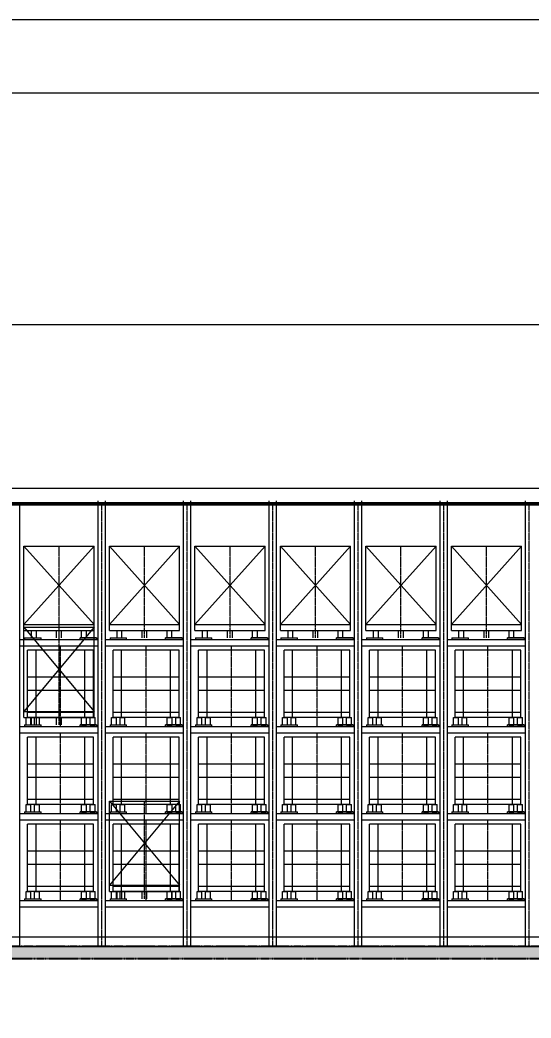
# Model space of a CAD drawing. Header units: millimetres. Extents: x -50460 to 50460, y -35640 to 35640.
# Drawn here: x 3565 to 11935, y 19291 to 35640 of the extents above; entities that cross this region are included whole.
import ezdxf
from ezdxf.enums import TextEntityAlignment as Align

# ---------------------------------------------------------------- set-up
doc = ezdxf.new("R2010")
doc.units = ezdxf.units.MM
doc.linetypes.add('双点画线', pattern=[22, 12, -2, 2, -2, 2, -2])
doc.linetypes.add('点画线', pattern=[18, 12, -2, 2, -2])
doc.layers.get('0').update_dxf_attribs({"lineweight": 35})
for name, color, linetype, lineweight in [('7', 30, '双点画线', 18), ('EB0', 7, 'Continuous', 15), ('loading', 57, 'Continuous', 18), ('RackFrame', 5, 'Continuous', 18), ('中心线层', 1, '点画线', 18), ('剖面线层', 6, 'Continuous', 18), ('尺寸线层', 4, 'Continuous', 18), ('粗实线层', 7, 'Continuous', 15), ('粗实线层AM_0', 7, 'Continuous', 50), ('细实线层', 3, 'Continuous', 18), ('细线', 7, 'Continuous', 18)]:
    doc.layers.add(name, color=color, linetype=linetype, lineweight=lineweight)
doc.styles.get("Standard").update_dxf_attribs({"font": ''})
doc.styles.add('标准', font='', dxfattribs={"width": 0.667})
doc.styles.get('Standard').set_extended_font_data('宋体')
doc.styles.get('标准').set_extended_font_data('宋体')
doc.dimstyles.new('AM_DEMATIC$0', dxfattribs={"dimscale": 120, "dimtxt": 3, "dimasz": 1.5, "dimexe": 1, "dimexo": 0, "dimgap": 1, "dimtad": 1, "dimdsep": 46, "dimtxsty": 'Standard', "dimblk": '_CAXARROW', "dimcen": 0, "dimdle": 3, "dimclrd": 256, "dimclre": 256, "dimclrt": 2, "dimadec": 0, "dimazin": 2, "dimtfac": 0.707107, "dimtdec": 3, "dimtmove": 0, "dimatfit": 3, "dimfxl": 0, "dimfrac": 2, "dimtolj": 1, "dimlwd": 18, "dimarcsym": 0})

# ---------------------------------------------------------------- blocks, each defined once
blk = doc.blocks.new('*X5')
at = {"layer": '尺寸线层', "linetype": 'Continuous', "lineweight": 18, "transparency": 16777216}
for points in [[(-32895, 18536), (-32715, 18559), (-32715, 18514)], [(14705, 18536), (14525, 18559), (14525, 18514)]]:
    blk.add_hatch(color=256, dxfattribs=at).paths.add_polyline_path(points, flags=0)
at = {"layer": '尺寸线层', "transparency": 16777216}
for p, q in [((-32895, 20045), (-32895, 18416)), ((14705, 20045), (14705, 18416))]:
    blk.add_line(p, q, dxfattribs=at)
at = {"layer": '尺寸线层', "linetype": 'Continuous', "lineweight": 18, "transparency": 16777216}
blk.add_line((-32895, 18536), (14705, 18536), dxfattribs=at)
at = {"layer": '尺寸线层', "color": 2, "transparency": 16777216, "insert": (-8419, 18836), "char_height": 360, "width": 6488, "attachment_point": 5, "line_spacing_factor": 1.37}
blk.add_mtext('1400*34=47600', dxfattribs=at)
blk = doc.blocks.new('_CAXARROW')
blk.add_hatch(color=0).paths.add_polyline_path([(0, 0), (-1, 0.125), (-1, -0.125)], flags=0)
blk = doc.blocks.new('*X21')
at = {"layer": '中心线层', "linetype": '点画线', "lineweight": 18}
blk.add_line((0, -36), (0, 1281), dxfattribs=at)
at = {"layer": '细实线层'}
for p, q in [((-540, 120), (-540, 1220)), ((540, 1220), (-540, 1220)), ((540, 120), (540, 1220)), ((541, 781), (-540, 781)), ((541, 559), (-540, 559)), ((540, 203), (-540, 203)), ((-565, 0), (-565, 120)), ((-565, 120), (-485, 120)), ((-565, 0), (-485, 0)), ((540, 120), (-540, 120)), ((-485, 0), (-485, 120)), ((485, 0), (485, 120)), ((485, 120), (565, 120)), ((485, 0), (565, 0)), ((565, 0), (565, 120))]:
    blk.add_line(p, q, dxfattribs=at)
blk = doc.blocks.new('*X22')
at = {"layer": '中心线层', "linetype": '点画线', "lineweight": 18}
blk.add_line((0, -156), (0, 1161), dxfattribs=at)
at = {"layer": '剖面线层'}
for p, q in [((-400, 0), (-400, 1100)), ((400, 1100), (-400, 1100)), ((400, 0), (400, 1100)), ((400, 661), (-400, 661)), ((400, 439), (-400, 439)), ((-425, -120), (-425, 0)), ((-425, 0), (-345, 0)), ((400, 83), (-400, 83)), ((400, 0), (-400, 0)), ((-345, -120), (-345, 0)), ((345, -120), (345, 0)), ((345, 0), (425, 0)), ((425, -120), (425, 0)), ((-425, -120), (-345, -120)), ((345, -120), (425, -120))]:
    blk.add_line(p, q, dxfattribs=at)
blk = doc.blocks.new('*X23')
at = {"layer": '中心线层', "linetype": '点画线', "lineweight": 18}
blk.add_line((0, -36), (0, 1281), dxfattribs=at)
at = {"layer": '细实线层'}
for p, q in [((-540, 120), (-540, 1220)), ((540, 1220), (-540, 1220)), ((540, 120), (540, 1220)), ((541, 781), (-540, 781)), ((541, 559), (-540, 559)), ((540, 203), (-540, 203)), ((-565, 0), (-565, 120)), ((-565, 120), (-485, 120)), ((-565, 0), (-485, 0)), ((540, 120), (-540, 120)), ((-485, 0), (-485, 120)), ((485, 0), (485, 120)), ((485, 120), (565, 120)), ((485, 0), (565, 0)), ((565, 0), (565, 120))]:
    blk.add_line(p, q, dxfattribs=at)
blk = doc.blocks.new('*X24')
at = {"layer": '中心线层', "linetype": '点画线', "lineweight": 18}
blk.add_line((0, -156), (0, 1161), dxfattribs=at)
at = {"layer": '剖面线层'}
for p, q in [((-400, 0), (-400, 1100)), ((400, 1100), (-400, 1100)), ((400, 0), (400, 1100)), ((400, 661), (-400, 661)), ((400, 439), (-400, 439)), ((-425, -120), (-425, 0)), ((-425, 0), (-345, 0)), ((400, 83), (-400, 83)), ((400, 0), (-400, 0)), ((-345, -120), (-345, 0)), ((345, -120), (345, 0)), ((345, 0), (425, 0)), ((425, -120), (425, 0)), ((-425, -120), (-345, -120)), ((345, -120), (425, -120))]:
    blk.add_line(p, q, dxfattribs=at)
blk = doc.blocks.new('*X25')
at = {"layer": '中心线层', "linetype": '点画线', "lineweight": 18}
blk.add_line((0, -36), (0, 1281), dxfattribs=at)
at = {"layer": '细实线层'}
for p, q in [((-540, 120), (-540, 1220)), ((540, 1220), (-540, 1220)), ((540, 120), (540, 1220)), ((541, 781), (-540, 781)), ((541, 559), (-540, 559)), ((540, 203), (-540, 203)), ((-565, 0), (-565, 120)), ((-565, 120), (-485, 120)), ((-565, 0), (-485, 0)), ((540, 120), (-540, 120)), ((-485, 0), (-485, 120)), ((485, 0), (485, 120)), ((485, 120), (565, 120)), ((485, 0), (565, 0)), ((565, 0), (565, 120))]:
    blk.add_line(p, q, dxfattribs=at)
blk = doc.blocks.new('*X26')
at = {"layer": '中心线层', "linetype": '点画线', "lineweight": 18}
blk.add_line((0, -156), (0, 1161), dxfattribs=at)
at = {"layer": '剖面线层'}
for p, q in [((-400, 0), (-400, 1100)), ((400, 1100), (-400, 1100)), ((400, 0), (400, 1100)), ((400, 661), (-400, 661)), ((400, 439), (-400, 439)), ((-425, -120), (-425, 0)), ((-425, 0), (-345, 0)), ((400, 83), (-400, 83)), ((400, 0), (-400, 0)), ((-345, -120), (-345, 0)), ((345, -120), (345, 0)), ((345, 0), (425, 0)), ((425, -120), (425, 0)), ((-425, -120), (-345, -120)), ((345, -120), (425, -120))]:
    blk.add_line(p, q, dxfattribs=at)
blk = doc.blocks.new('*X27')
at = {"layer": '中心线层', "linetype": '点画线', "lineweight": 18}
blk.add_line((0, -36), (0, 1281), dxfattribs=at)
at = {"layer": '细实线层'}
for p, q in [((-540, 120), (-540, 1220)), ((540, 1220), (-540, 1220)), ((540, 120), (540, 1220)), ((541, 781), (-540, 781)), ((541, 559), (-540, 559)), ((540, 203), (-540, 203)), ((-565, 0), (-565, 120)), ((-565, 120), (-485, 120)), ((-565, 0), (-485, 0)), ((540, 120), (-540, 120)), ((-485, 0), (-485, 120)), ((485, 0), (485, 120)), ((485, 120), (565, 120)), ((485, 0), (565, 0)), ((565, 0), (565, 120))]:
    blk.add_line(p, q, dxfattribs=at)
blk = doc.blocks.new('*X28')
at = {"layer": '中心线层', "linetype": '点画线', "lineweight": 18}
blk.add_line((0, -156), (0, 1161), dxfattribs=at)
at = {"layer": '剖面线层'}
for p, q in [((-400, 0), (-400, 1100)), ((400, 1100), (-400, 1100)), ((400, 0), (400, 1100)), ((400, 661), (-400, 661)), ((400, 439), (-400, 439)), ((-425, -120), (-425, 0)), ((-425, 0), (-345, 0)), ((400, 83), (-400, 83)), ((400, 0), (-400, 0)), ((-345, -120), (-345, 0)), ((345, -120), (345, 0)), ((345, 0), (425, 0)), ((425, -120), (425, 0)), ((-425, -120), (-345, -120)), ((345, -120), (425, -120))]:
    blk.add_line(p, q, dxfattribs=at)
blk = doc.blocks.new('*X29')
at = {"layer": '中心线层', "linetype": '点画线', "lineweight": 18}
blk.add_line((0, -36), (0, 1281), dxfattribs=at)
at = {"layer": '细实线层'}
for p, q in [((-540, 120), (-540, 1220)), ((540, 1220), (-540, 1220)), ((540, 120), (540, 1220)), ((541, 781), (-540, 781)), ((541, 559), (-540, 559)), ((540, 203), (-540, 203)), ((-565, 0), (-565, 120)), ((-565, 120), (-485, 120)), ((-565, 0), (-485, 0)), ((540, 120), (-540, 120)), ((-485, 0), (-485, 120)), ((485, 0), (485, 120)), ((485, 120), (565, 120)), ((485, 0), (565, 0)), ((565, 0), (565, 120))]:
    blk.add_line(p, q, dxfattribs=at)
blk = doc.blocks.new('*X30')
at = {"layer": '中心线层', "linetype": '点画线', "lineweight": 18}
blk.add_line((0, -156), (0, 1161), dxfattribs=at)
at = {"layer": '剖面线层'}
for p, q in [((-400, 0), (-400, 1100)), ((400, 1100), (-400, 1100)), ((400, 0), (400, 1100)), ((400, 661), (-400, 661)), ((400, 439), (-400, 439)), ((-425, -120), (-425, 0)), ((-425, 0), (-345, 0)), ((400, 83), (-400, 83)), ((400, 0), (-400, 0)), ((-345, -120), (-345, 0)), ((345, -120), (345, 0)), ((345, 0), (425, 0)), ((425, -120), (425, 0)), ((-425, -120), (-345, -120)), ((345, -120), (425, -120))]:
    blk.add_line(p, q, dxfattribs=at)
blk = doc.blocks.new('*X31')
at = {"layer": '中心线层', "linetype": '点画线', "lineweight": 18}
blk.add_line((0, -36), (0, 1281), dxfattribs=at)
at = {"layer": '细实线层'}
for p, q in [((-540, 120), (-540, 1220)), ((540, 1220), (-540, 1220)), ((540, 120), (540, 1220)), ((541, 781), (-540, 781)), ((541, 559), (-540, 559)), ((540, 203), (-540, 203)), ((-565, 0), (-565, 120)), ((-565, 120), (-485, 120)), ((-565, 0), (-485, 0)), ((540, 120), (-540, 120)), ((-485, 0), (-485, 120)), ((485, 0), (485, 120)), ((485, 120), (565, 120)), ((485, 0), (565, 0)), ((565, 0), (565, 120))]:
    blk.add_line(p, q, dxfattribs=at)
blk = doc.blocks.new('*X32')
at = {"layer": '中心线层', "linetype": '点画线', "lineweight": 18}
blk.add_line((0, -156), (0, 1161), dxfattribs=at)
at = {"layer": '剖面线层'}
for p, q in [((-400, 0), (-400, 1100)), ((400, 1100), (-400, 1100)), ((400, 0), (400, 1100)), ((400, 661), (-400, 661)), ((400, 439), (-400, 439)), ((-425, -120), (-425, 0)), ((-425, 0), (-345, 0)), ((400, 83), (-400, 83)), ((400, 0), (-400, 0)), ((-345, -120), (-345, 0)), ((345, -120), (345, 0)), ((345, 0), (425, 0)), ((425, -120), (425, 0)), ((-425, -120), (-345, -120)), ((345, -120), (425, -120))]:
    blk.add_line(p, q, dxfattribs=at)
blk = doc.blocks.new('*X33')
at = {"layer": '中心线层', "linetype": '点画线', "lineweight": 18}
blk.add_line((0, -36), (0, 1281), dxfattribs=at)
at = {"layer": '细实线层'}
for p, q in [((-540, 120), (-540, 1220)), ((540, 1220), (-540, 1220)), ((540, 120), (540, 1220)), ((541, 781), (-540, 781)), ((541, 559), (-540, 559)), ((540, 203), (-540, 203)), ((-565, 0), (-565, 120)), ((-565, 120), (-485, 120)), ((-565, 0), (-485, 0)), ((540, 120), (-540, 120)), ((-485, 0), (-485, 120)), ((485, 0), (485, 120)), ((485, 120), (565, 120)), ((485, 0), (565, 0)), ((565, 0), (565, 120))]:
    blk.add_line(p, q, dxfattribs=at)
blk = doc.blocks.new('*X34')
at = {"layer": '中心线层', "linetype": '点画线', "lineweight": 18}
blk.add_line((0, -156), (0, 1161), dxfattribs=at)
at = {"layer": '剖面线层'}
for p, q in [((-400, 0), (-400, 1100)), ((400, 1100), (-400, 1100)), ((400, 0), (400, 1100)), ((400, 661), (-400, 661)), ((400, 439), (-400, 439)), ((-425, -120), (-425, 0)), ((-425, 0), (-345, 0)), ((400, 83), (-400, 83)), ((400, 0), (-400, 0)), ((-345, -120), (-345, 0)), ((345, -120), (345, 0)), ((345, 0), (425, 0)), ((425, -120), (425, 0)), ((-425, -120), (-345, -120)), ((345, -120), (425, -120))]:
    blk.add_line(p, q, dxfattribs=at)
blk = doc.blocks.new('*X35')
at = {"layer": '中心线层', "linetype": '点画线', "lineweight": 18}
blk.add_line((0, -36), (0, 1281), dxfattribs=at)
at = {"layer": '细实线层'}
for p, q in [((-540, 120), (-540, 1220)), ((540, 1220), (-540, 1220)), ((540, 120), (540, 1220)), ((541, 781), (-540, 781)), ((541, 559), (-540, 559)), ((540, 203), (-540, 203)), ((-565, 0), (-565, 120)), ((-565, 120), (-485, 120)), ((-565, 0), (-485, 0)), ((540, 120), (-540, 120)), ((-485, 0), (-485, 120)), ((485, 0), (485, 120)), ((485, 120), (565, 120)), ((485, 0), (565, 0)), ((565, 0), (565, 120))]:
    blk.add_line(p, q, dxfattribs=at)
blk = doc.blocks.new('*X36')
at = {"layer": '中心线层', "linetype": '点画线', "lineweight": 18}
blk.add_line((0, -156), (0, 1161), dxfattribs=at)
at = {"layer": '剖面线层'}
for p, q in [((-400, 0), (-400, 1100)), ((400, 1100), (-400, 1100)), ((400, 0), (400, 1100)), ((400, 661), (-400, 661)), ((400, 439), (-400, 439)), ((-425, -120), (-425, 0)), ((-425, 0), (-345, 0)), ((400, 83), (-400, 83)), ((400, 0), (-400, 0)), ((-345, -120), (-345, 0)), ((345, -120), (345, 0)), ((345, 0), (425, 0)), ((425, -120), (425, 0)), ((-425, -120), (-345, -120)), ((345, -120), (425, -120))]:
    blk.add_line(p, q, dxfattribs=at)
blk = doc.blocks.new('*X37')
at = {"layer": '中心线层', "linetype": '点画线', "lineweight": 18}
blk.add_line((0, -36), (0, 1281), dxfattribs=at)
at = {"layer": '细实线层'}
for p, q in [((-540, 120), (-540, 1220)), ((540, 1220), (-540, 1220)), ((540, 120), (540, 1220)), ((541, 781), (-540, 781)), ((541, 559), (-540, 559)), ((540, 203), (-540, 203)), ((-565, 0), (-565, 120)), ((-565, 120), (-485, 120)), ((-565, 0), (-485, 0)), ((540, 120), (-540, 120)), ((-485, 0), (-485, 120)), ((485, 0), (485, 120)), ((485, 120), (565, 120)), ((485, 0), (565, 0)), ((565, 0), (565, 120))]:
    blk.add_line(p, q, dxfattribs=at)
blk = doc.blocks.new('*X38')
at = {"layer": '中心线层', "linetype": '点画线', "lineweight": 18}
blk.add_line((0, -156), (0, 1161), dxfattribs=at)
at = {"layer": '剖面线层'}
for p, q in [((-400, 0), (-400, 1100)), ((400, 1100), (-400, 1100)), ((400, 0), (400, 1100)), ((400, 661), (-400, 661)), ((400, 439), (-400, 439)), ((-425, -120), (-425, 0)), ((-425, 0), (-345, 0)), ((400, 83), (-400, 83)), ((400, 0), (-400, 0)), ((-345, -120), (-345, 0)), ((345, -120), (345, 0)), ((345, 0), (425, 0)), ((425, -120), (425, 0)), ((-425, -120), (-345, -120)), ((345, -120), (425, -120))]:
    blk.add_line(p, q, dxfattribs=at)
blk = doc.blocks.new('*X39')
at = {"layer": '中心线层', "linetype": '点画线', "lineweight": 18}
blk.add_line((0, -36), (0, 1281), dxfattribs=at)
at = {"layer": '细实线层'}
for p, q in [((-540, 120), (-540, 1220)), ((540, 1220), (-540, 1220)), ((540, 120), (540, 1220)), ((541, 781), (-540, 781)), ((541, 559), (-540, 559)), ((540, 203), (-540, 203)), ((-565, 0), (-565, 120)), ((-565, 120), (-485, 120)), ((-565, 0), (-485, 0)), ((540, 120), (-540, 120)), ((-485, 0), (-485, 120)), ((485, 0), (485, 120)), ((485, 120), (565, 120)), ((485, 0), (565, 0)), ((565, 0), (565, 120))]:
    blk.add_line(p, q, dxfattribs=at)
blk = doc.blocks.new('*X40')
at = {"layer": '中心线层', "linetype": '点画线', "lineweight": 18}
blk.add_line((0, -156), (0, 1161), dxfattribs=at)
at = {"layer": '剖面线层'}
for p, q in [((-400, 0), (-400, 1100)), ((400, 1100), (-400, 1100)), ((400, 0), (400, 1100)), ((400, 661), (-400, 661)), ((400, 439), (-400, 439)), ((-425, -120), (-425, 0)), ((-425, 0), (-345, 0)), ((400, 83), (-400, 83)), ((400, 0), (-400, 0)), ((-345, -120), (-345, 0)), ((345, -120), (345, 0)), ((345, 0), (425, 0)), ((425, -120), (425, 0)), ((-425, -120), (-345, -120)), ((345, -120), (425, -120))]:
    blk.add_line(p, q, dxfattribs=at)
blk = doc.blocks.new('*X41')
at = {"layer": '中心线层', "linetype": '点画线', "lineweight": 18}
blk.add_line((0, -36), (0, 1281), dxfattribs=at)
at = {"layer": '细实线层'}
for p, q in [((-540, 120), (-540, 1220)), ((540, 1220), (-540, 1220)), ((540, 120), (540, 1220)), ((541, 781), (-540, 781)), ((541, 559), (-540, 559)), ((540, 203), (-540, 203)), ((-565, 0), (-565, 120)), ((-565, 120), (-485, 120)), ((-565, 0), (-485, 0)), ((540, 120), (-540, 120)), ((-485, 0), (-485, 120)), ((485, 0), (485, 120)), ((485, 120), (565, 120)), ((485, 0), (565, 0)), ((565, 0), (565, 120))]:
    blk.add_line(p, q, dxfattribs=at)
blk = doc.blocks.new('*X42')
at = {"layer": '中心线层', "linetype": '点画线', "lineweight": 18}
blk.add_line((0, -156), (0, 1161), dxfattribs=at)
at = {"layer": '剖面线层'}
for p, q in [((-400, 0), (-400, 1100)), ((400, 1100), (-400, 1100)), ((400, 0), (400, 1100)), ((400, 661), (-400, 661)), ((400, 439), (-400, 439)), ((-425, -120), (-425, 0)), ((-425, 0), (-345, 0)), ((400, 83), (-400, 83)), ((400, 0), (-400, 0)), ((-345, -120), (-345, 0)), ((345, -120), (345, 0)), ((345, 0), (425, 0)), ((425, -120), (425, 0)), ((-425, -120), (-345, -120)), ((345, -120), (425, -120))]:
    blk.add_line(p, q, dxfattribs=at)
blk = doc.blocks.new('*X43')
at = {"layer": '中心线层', "linetype": '点画线', "lineweight": 18}
blk.add_line((0, -36), (0, 1281), dxfattribs=at)
at = {"layer": '细实线层'}
for p, q in [((-540, 120), (-540, 1220)), ((540, 1220), (-540, 1220)), ((540, 120), (540, 1220)), ((541, 781), (-540, 781)), ((541, 559), (-540, 559)), ((540, 203), (-540, 203)), ((-565, 0), (-565, 120)), ((-565, 120), (-485, 120)), ((-565, 0), (-485, 0)), ((540, 120), (-540, 120)), ((-485, 0), (-485, 120)), ((485, 0), (485, 120)), ((485, 120), (565, 120)), ((485, 0), (565, 0)), ((565, 0), (565, 120))]:
    blk.add_line(p, q, dxfattribs=at)
blk = doc.blocks.new('*X44')
at = {"layer": '中心线层', "linetype": '点画线', "lineweight": 18}
blk.add_line((0, -156), (0, 1161), dxfattribs=at)
at = {"layer": '剖面线层'}
for p, q in [((-400, 0), (-400, 1100)), ((400, 1100), (-400, 1100)), ((400, 0), (400, 1100)), ((400, 661), (-400, 661)), ((400, 439), (-400, 439)), ((-425, -120), (-425, 0)), ((-425, 0), (-345, 0)), ((400, 83), (-400, 83)), ((400, 0), (-400, 0)), ((-345, -120), (-345, 0)), ((345, -120), (345, 0)), ((345, 0), (425, 0)), ((425, -120), (425, 0)), ((-425, -120), (-345, -120)), ((345, -120), (425, -120))]:
    blk.add_line(p, q, dxfattribs=at)
blk = doc.blocks.new('*X45')
at = {"layer": '中心线层', "linetype": '点画线', "lineweight": 18}
blk.add_line((110, -331), (110, 1275), dxfattribs=at)
at = {"layer": '细实线层'}
for p, q in [((-465, 1272), (685, 1272)), ((685, 1272), (-465, -108)), ((-465, 1272), (685, -108)), ((-465, -208), (-465, 1272)), ((685, -208), (685, 1272)), ((-465, -108), (685, -108)), ((-465, -208), (685, -208)), ((-340, -328), (-340, -208)), ((-260, -328), (-260, -208)), ((70, -328), (70, -208)), ((150, -328), (150, -208)), ((480, -328), (480, -208)), ((560, -328), (560, -208))]:
    blk.add_line(p, q, dxfattribs=at)
blk = doc.blocks.new('*X46')
at = {"layer": '中心线层', "linetype": '点画线', "lineweight": 18}
blk.add_line((0, -36), (0, 1281), dxfattribs=at)
at = {"layer": '细实线层'}
for p, q in [((-540, 120), (-540, 1220)), ((540, 1220), (-540, 1220)), ((540, 120), (540, 1220)), ((541, 781), (-540, 781)), ((541, 559), (-540, 559)), ((540, 203), (-540, 203)), ((-565, 0), (-565, 120)), ((-565, 120), (-485, 120)), ((-565, 0), (-485, 0)), ((540, 120), (-540, 120)), ((-485, 0), (-485, 120)), ((485, 0), (485, 120)), ((485, 120), (565, 120)), ((485, 0), (565, 0)), ((565, 0), (565, 120))]:
    blk.add_line(p, q, dxfattribs=at)
blk = doc.blocks.new('*X47')
at = {"layer": '中心线层', "linetype": '点画线', "lineweight": 18}
blk.add_line((0, -156), (0, 1161), dxfattribs=at)
at = {"layer": '剖面线层'}
for p, q in [((-400, 0), (-400, 1100)), ((400, 1100), (-400, 1100)), ((400, 0), (400, 1100)), ((400, 661), (-400, 661)), ((400, 439), (-400, 439)), ((-425, -120), (-425, 0)), ((-425, 0), (-345, 0)), ((400, 83), (-400, 83)), ((400, 0), (-400, 0)), ((-345, -120), (-345, 0)), ((345, -120), (345, 0)), ((345, 0), (425, 0)), ((425, -120), (425, 0)), ((-425, -120), (-345, -120)), ((345, -120), (425, -120))]:
    blk.add_line(p, q, dxfattribs=at)
blk = doc.blocks.new('*X48')
at = {"layer": '中心线层', "linetype": '点画线', "lineweight": 18}
blk.add_line((0, -36), (0, 1281), dxfattribs=at)
at = {"layer": '细实线层'}
for p, q in [((-540, 120), (-540, 1220)), ((540, 1220), (-540, 1220)), ((540, 120), (540, 1220)), ((541, 781), (-540, 781)), ((541, 559), (-540, 559)), ((540, 203), (-540, 203)), ((-565, 0), (-565, 120)), ((-565, 120), (-485, 120)), ((-565, 0), (-485, 0)), ((540, 120), (-540, 120)), ((-485, 0), (-485, 120)), ((485, 0), (485, 120)), ((485, 120), (565, 120)), ((485, 0), (565, 0)), ((565, 0), (565, 120))]:
    blk.add_line(p, q, dxfattribs=at)
blk = doc.blocks.new('*X49')
at = {"layer": '中心线层', "linetype": '点画线', "lineweight": 18}
blk.add_line((0, -156), (0, 1161), dxfattribs=at)
at = {"layer": '剖面线层'}
for p, q in [((-400, 0), (-400, 1100)), ((400, 1100), (-400, 1100)), ((400, 0), (400, 1100)), ((400, 661), (-400, 661)), ((400, 439), (-400, 439)), ((-425, -120), (-425, 0)), ((-425, 0), (-345, 0)), ((400, 83), (-400, 83)), ((400, 0), (-400, 0)), ((-345, -120), (-345, 0)), ((345, -120), (345, 0)), ((345, 0), (425, 0)), ((425, -120), (425, 0)), ((-425, -120), (-345, -120)), ((345, -120), (425, -120))]:
    blk.add_line(p, q, dxfattribs=at)
blk = doc.blocks.new('*X50')
at = {"layer": '中心线层', "linetype": '点画线', "lineweight": 18}
blk.add_line((0, -36), (0, 1281), dxfattribs=at)
at = {"layer": '细实线层'}
for p, q in [((-540, 120), (-540, 1220)), ((540, 1220), (-540, 1220)), ((540, 120), (540, 1220)), ((541, 781), (-540, 781)), ((541, 559), (-540, 559)), ((540, 203), (-540, 203)), ((-565, 0), (-565, 120)), ((-565, 120), (-485, 120)), ((-565, 0), (-485, 0)), ((540, 120), (-540, 120)), ((-485, 0), (-485, 120)), ((485, 0), (485, 120)), ((485, 120), (565, 120)), ((485, 0), (565, 0)), ((565, 0), (565, 120))]:
    blk.add_line(p, q, dxfattribs=at)
blk = doc.blocks.new('*X51')
at = {"layer": '中心线层', "linetype": '点画线', "lineweight": 18}
blk.add_line((0, -156), (0, 1161), dxfattribs=at)
at = {"layer": '剖面线层'}
for p, q in [((-400, 0), (-400, 1100)), ((400, 1100), (-400, 1100)), ((400, 0), (400, 1100)), ((400, 661), (-400, 661)), ((400, 439), (-400, 439)), ((-425, -120), (-425, 0)), ((-425, 0), (-345, 0)), ((400, 83), (-400, 83)), ((400, 0), (-400, 0)), ((-345, -120), (-345, 0)), ((345, -120), (345, 0)), ((345, 0), (425, 0)), ((425, -120), (425, 0)), ((-425, -120), (-345, -120)), ((345, -120), (425, -120))]:
    blk.add_line(p, q, dxfattribs=at)
blk = doc.blocks.new('*X52')
at = {"layer": '中心线层', "linetype": '点画线', "lineweight": 18}
blk.add_line((0, -36), (0, 1281), dxfattribs=at)
at = {"layer": '细实线层'}
for p, q in [((-540, 120), (-540, 1220)), ((540, 1220), (-540, 1220)), ((540, 120), (540, 1220)), ((541, 781), (-540, 781)), ((541, 559), (-540, 559)), ((540, 203), (-540, 203)), ((-565, 0), (-565, 120)), ((-565, 120), (-485, 120)), ((-565, 0), (-485, 0)), ((540, 120), (-540, 120)), ((-485, 0), (-485, 120)), ((485, 0), (485, 120)), ((485, 120), (565, 120)), ((485, 0), (565, 0)), ((565, 0), (565, 120))]:
    blk.add_line(p, q, dxfattribs=at)
blk = doc.blocks.new('*X53')
at = {"layer": '中心线层', "linetype": '点画线', "lineweight": 18}
blk.add_line((0, -156), (0, 1161), dxfattribs=at)
at = {"layer": '剖面线层'}
for p, q in [((-400, 0), (-400, 1100)), ((400, 1100), (-400, 1100)), ((400, 0), (400, 1100)), ((400, 661), (-400, 661)), ((400, 439), (-400, 439)), ((-425, -120), (-425, 0)), ((-425, 0), (-345, 0)), ((400, 83), (-400, 83)), ((400, 0), (-400, 0)), ((-345, -120), (-345, 0)), ((345, -120), (345, 0)), ((345, 0), (425, 0)), ((425, -120), (425, 0)), ((-425, -120), (-345, -120)), ((345, -120), (425, -120))]:
    blk.add_line(p, q, dxfattribs=at)
blk = doc.blocks.new('*X54')
at = {"layer": '中心线层', "linetype": '点画线', "lineweight": 18}
blk.add_line((0, -36), (0, 1281), dxfattribs=at)
at = {"layer": '细实线层'}
for p, q in [((-540, 120), (-540, 1220)), ((540, 1220), (-540, 1220)), ((540, 120), (540, 1220)), ((541, 781), (-540, 781)), ((541, 559), (-540, 559)), ((540, 203), (-540, 203)), ((-565, 0), (-565, 120)), ((-565, 120), (-485, 120)), ((-565, 0), (-485, 0)), ((540, 120), (-540, 120)), ((-485, 0), (-485, 120)), ((485, 0), (485, 120)), ((485, 120), (565, 120)), ((485, 0), (565, 0)), ((565, 0), (565, 120))]:
    blk.add_line(p, q, dxfattribs=at)
blk = doc.blocks.new('*X55')
at = {"layer": '中心线层', "linetype": '点画线', "lineweight": 18}
blk.add_line((0, -156), (0, 1161), dxfattribs=at)
at = {"layer": '剖面线层'}
for p, q in [((-400, 0), (-400, 1100)), ((400, 1100), (-400, 1100)), ((400, 0), (400, 1100)), ((400, 661), (-400, 661)), ((400, 439), (-400, 439)), ((-425, -120), (-425, 0)), ((-425, 0), (-345, 0)), ((400, 83), (-400, 83)), ((400, 0), (-400, 0)), ((-345, -120), (-345, 0)), ((345, -120), (345, 0)), ((345, 0), (425, 0)), ((425, -120), (425, 0)), ((-425, -120), (-345, -120)), ((345, -120), (425, -120))]:
    blk.add_line(p, q, dxfattribs=at)
blk = doc.blocks.new('*X56')
at = {"layer": '中心线层', "linetype": '点画线', "lineweight": 18}
blk.add_line((110, -331), (110, 1275), dxfattribs=at)
at = {"layer": '细实线层'}
for p, q in [((-465, 1272), (685, 1272)), ((685, 1272), (-465, -108)), ((-465, 1272), (685, -108)), ((-465, -208), (-465, 1272)), ((685, -208), (685, 1272)), ((-465, -108), (685, -108)), ((-465, -208), (685, -208)), ((-340, -328), (-340, -208)), ((-260, -328), (-260, -208)), ((70, -328), (70, -208)), ((150, -328), (150, -208)), ((480, -328), (480, -208)), ((560, -328), (560, -208))]:
    blk.add_line(p, q, dxfattribs=at)
blk = doc.blocks.new('*X57')
at = {"layer": '中心线层', "linetype": '点画线', "lineweight": 18}
blk.add_line((0, -36), (0, 1281), dxfattribs=at)
at = {"layer": '细实线层'}
for p, q in [((-540, 120), (-540, 1220)), ((540, 1220), (-540, 1220)), ((540, 120), (540, 1220)), ((541, 781), (-540, 781)), ((541, 559), (-540, 559)), ((540, 203), (-540, 203)), ((-565, 0), (-565, 120)), ((-565, 120), (-485, 120)), ((-565, 0), (-485, 0)), ((540, 120), (-540, 120)), ((-485, 0), (-485, 120)), ((485, 0), (485, 120)), ((485, 120), (565, 120)), ((485, 0), (565, 0)), ((565, 0), (565, 120))]:
    blk.add_line(p, q, dxfattribs=at)
blk = doc.blocks.new('*X58')
at = {"layer": '中心线层', "linetype": '点画线', "lineweight": 18}
blk.add_line((0, -156), (0, 1161), dxfattribs=at)
at = {"layer": '剖面线层'}
for p, q in [((-400, 0), (-400, 1100)), ((400, 1100), (-400, 1100)), ((400, 0), (400, 1100)), ((400, 661), (-400, 661)), ((400, 439), (-400, 439)), ((-425, -120), (-425, 0)), ((-425, 0), (-345, 0)), ((400, 83), (-400, 83)), ((400, 0), (-400, 0)), ((-345, -120), (-345, 0)), ((345, -120), (345, 0)), ((345, 0), (425, 0)), ((425, -120), (425, 0)), ((-425, -120), (-345, -120)), ((345, -120), (425, -120))]:
    blk.add_line(p, q, dxfattribs=at)
blk = doc.blocks.new('*X211')
at = {"layer": '中心线层', "linetype": '点画线', "lineweight": 18}
blk.add_line((110, -331), (110, 1175), dxfattribs=at)
at = {"layer": '细实线层'}
for p, q in [((-465, 1172), (685, 1172)), ((685, 1172), (-465, -108)), ((-465, 1172), (685, -108)), ((-465, -208), (-465, 1172)), ((685, -208), (685, 1172)), ((-465, -108), (685, -108)), ((-465, -208), (685, -208)), ((-340, -328), (-340, -208)), ((-260, -328), (-260, -208)), ((70, -328), (70, -208)), ((150, -328), (150, -208)), ((480, -328), (480, -208)), ((560, -328), (560, -208))]:
    blk.add_line(p, q, dxfattribs=at)
blk = doc.blocks.new('*X212')
at = {"layer": '中心线层', "linetype": '点画线', "lineweight": 18}
blk.add_line((110, -331), (110, 1175), dxfattribs=at)
at = {"layer": '细实线层'}
for p, q in [((-465, 1172), (685, 1172)), ((685, 1172), (-465, -108)), ((-465, 1172), (685, -108)), ((-465, -208), (-465, 1172)), ((685, -208), (685, 1172)), ((-465, -108), (685, -108)), ((-465, -208), (685, -208)), ((-340, -328), (-340, -208)), ((-260, -328), (-260, -208)), ((70, -328), (70, -208)), ((150, -328), (150, -208)), ((480, -328), (480, -208)), ((560, -328), (560, -208))]:
    blk.add_line(p, q, dxfattribs=at)
blk = doc.blocks.new('*X213')
at = {"layer": '中心线层', "linetype": '点画线', "lineweight": 18}
blk.add_line((110, -331), (110, 1175), dxfattribs=at)
at = {"layer": '细实线层'}
for p, q in [((-465, 1172), (685, 1172)), ((685, 1172), (-465, -108)), ((-465, 1172), (685, -108)), ((-465, -208), (-465, 1172)), ((685, -208), (685, 1172)), ((-465, -108), (685, -108)), ((-465, -208), (685, -208)), ((-340, -328), (-340, -208)), ((-260, -328), (-260, -208)), ((70, -328), (70, -208)), ((150, -328), (150, -208)), ((480, -328), (480, -208)), ((560, -328), (560, -208))]:
    blk.add_line(p, q, dxfattribs=at)
blk = doc.blocks.new('*X214')
at = {"layer": '中心线层', "linetype": '点画线', "lineweight": 18}
blk.add_line((110, -331), (110, 1175), dxfattribs=at)
at = {"layer": '细实线层'}
for p, q in [((-465, 1172), (685, 1172)), ((685, 1172), (-465, -108)), ((-465, 1172), (685, -108)), ((-465, -208), (-465, 1172)), ((685, -208), (685, 1172)), ((-465, -108), (685, -108)), ((-465, -208), (685, -208)), ((-340, -328), (-340, -208)), ((-260, -328), (-260, -208)), ((70, -328), (70, -208)), ((150, -328), (150, -208)), ((480, -328), (480, -208)), ((560, -328), (560, -208))]:
    blk.add_line(p, q, dxfattribs=at)
blk = doc.blocks.new('*X215')
at = {"layer": '中心线层', "linetype": '点画线', "lineweight": 18}
blk.add_line((110, -331), (110, 1175), dxfattribs=at)
at = {"layer": '细实线层'}
for p, q in [((-465, 1172), (685, 1172)), ((685, 1172), (-465, -108)), ((-465, 1172), (685, -108)), ((-465, -208), (-465, 1172)), ((685, -208), (685, 1172)), ((-465, -108), (685, -108)), ((-465, -208), (685, -208)), ((-340, -328), (-340, -208)), ((-260, -328), (-260, -208)), ((70, -328), (70, -208)), ((150, -328), (150, -208)), ((480, -328), (480, -208)), ((560, -328), (560, -208))]:
    blk.add_line(p, q, dxfattribs=at)
blk = doc.blocks.new('*X216')
at = {"layer": '中心线层', "linetype": '点画线', "lineweight": 18}
blk.add_line((110, -331), (110, 1175), dxfattribs=at)
at = {"layer": '细实线层'}
for p, q in [((-465, 1172), (685, 1172)), ((685, 1172), (-465, -108)), ((-465, 1172), (685, -108)), ((-465, -208), (-465, 1172)), ((685, -208), (685, 1172)), ((-465, -108), (685, -108)), ((-465, -208), (685, -208)), ((-340, -328), (-340, -208)), ((-260, -328), (-260, -208)), ((70, -328), (70, -208)), ((150, -328), (150, -208)), ((480, -328), (480, -208)), ((560, -328), (560, -208))]:
    blk.add_line(p, q, dxfattribs=at)
blk = doc.blocks.new('*X243')
at = {"layer": '粗实线层'}
blk.add_line((410.5, 287), (-395.5, 287), dxfattribs=at)
at = {"layer": '细实线层'}
blk.add_line((420.5, 297), (-420.5, 297), dxfattribs=at)
at = {"layer": '尺寸线层', "linetype": 'Continuous', "style": '标准', "width": 0.667}
blk.add_attdef('图纸编号', text='', height=5.19, rotation=180, dxfattribs=at).set_placement((-370.5, 282), align=Align.MIDDLE_CENTER)
blk = doc.blocks.new('*X244')
at = {"layer": '剖面线层', "linetype": 'Continuous', "lineweight": 18}
h = blk.add_hatch(dxfattribs=at)
h.set_pattern_fill('AR-CONC', color=256, style=0)
h.set_pattern_definition([(50, (0, 0), (182.18467, -15.9391), [19.05, -209.55]), (355, (0, 0), (-35.2428, 191.05664), [15.24, -167.64]), (100.451, (15.18, -1.33), (146.9425, 175.1167), [16.19, -178.09]), (46.1842, (0, 50.8), (271.07904, -42.0423), [28.575, -314.325]), (96.6356, (22.6, 47.3), (237.4042, 247.4256), [24.285, -267.135]), (351.184, (0, 50.8), (237.4046, 247.4251), [22.86, -251.46]), (21, (25.4, 38.1), (151.61488, -102.26552), [19.05, -209.55]), (326, (25.4, 38.1), (61.80203, 184.18797), [15.24, -167.64]), (71.4514, (38.03, 29.58), (213.4165, 81.92286), [16.19, -178.09]), (37.5, (0, 0), (3.0886, 84.55504), [0, -165.608, 0, -170.18, 0, -168.275]), (7.5, (0, 0), (66.81966, 100.18057), [0, -97.028, 0, -161.798, 0, -64.135]), (-32.5, (-56.64, 0), (135.590595, -5.728744), [0, -63.5, 0, -198.12, 0, -262.89]), (-42.5, (-82.04, 0), (148.12918, 25.4265), [0, -82.55, 0, -131.572, 0, -186.69])])
edge = h.paths.add_edge_path(flags=0)
edge.add_spline(control_points=[(-64668, -100), (-64659, -84), (-64651, -66), (-64650, -49)], knot_values=[0, 0, 0, 0, 54.680686, 54.680686, 54.680686, 54.680686], weights=[1, 1, 1, 1], degree=3, periodic=0)
edge.add_spline(control_points=[(-64650, -49), (-64650, -45), (-64650, -16), (-64687, 30), (-64675, 80), (-64668, 100)], knot_values=[0, 0, 0, 0, 10.510768, 91.048565, 154.862088, 154.862088, 154.862088, 154.862088], weights=[1, 1, 1, 1, 1, 1], degree=3, periodic=0)
edge.add_line((-64668, 100), (-10067, 100))
edge.add_spline(control_points=[(-10067, 100), (-10074, 80), (-10087, 30), (-10036, -31), (-10056, -81), (-10067, -100)], knot_values=[0, 0, 0, 0, 64.069741, 144.930907, 209.542774, 209.542774, 209.542774, 209.542774], weights=[1, 1, 1, 1, 1, 1], degree=3, periodic=0)
edge.add_line((-10067, -100), (-64668, -100))
at = {"layer": '7', "linetype": '双点画线', "lineweight": 25}
for p, q in [((-10067, 100), (-64668, 100)), ((-64668, -100), (-10067, -100))]:
    blk.add_line(p, q, dxfattribs=at)
blk = doc.blocks.new('*X252')
at = {"layer": '尺寸线层'}
for p, q in [((-54087, 77.5), (0, 77.5)), ((-54087, -77.5), (0, -77.5))]:
    blk.add_line(p, q, dxfattribs=at)
blk = doc.blocks.new('*X1048')
at = {"layer": '尺寸线层', "linetype": 'Continuous', "lineweight": 18, "transparency": 16777216}
for points in [[(-39145, 30648), (-38965, 30625), (-38965, 30670)], [(20705, 30648), (20525, 30625), (20525, 30670)]]:
    blk.add_hatch(color=256, dxfattribs=at).paths.add_polyline_path(points, flags=0)
at = {"layer": '尺寸线层', "transparency": 16777216}
for p, q in [((-39145, 27964), (-39145, 30768)), ((20705, 27964), (20705, 30768))]:
    blk.add_line(p, q, dxfattribs=at)
at = {"layer": '尺寸线层', "linetype": 'Continuous', "lineweight": 18, "transparency": 16777216}
blk.add_line((20705, 30648), (-39145, 30648), dxfattribs=at)
at = {"layer": '尺寸线层', "color": 2, "transparency": 16777216, "insert": (-9207, 30948), "char_height": 360, "width": 2448, "attachment_point": 5, "line_spacing_factor": 1.37}
blk.add_mtext('59850', dxfattribs=at)

msp = doc.modelspace()

# ---------------------------------------------------------------- linework, layer by layer
at = {"layer": 'loading'}
for p, q in [((3640.258, 25519.445), (3910.258, 25519.445)), ((3640.258, 25519.445), (3640.258, 25489.445)), ((3910.258, 25489.445), (3910.258, 25519.445)), ((4820.258, 25519.445), (4550.258, 25519.445)), ((4550.258, 25489.445), (4550.258, 25519.445)), ((4820.258, 25519.445), (4820.258, 25489.445)), ((5040.258, 25519.445), (5310.258, 25519.445)), ((5040.258, 25519.445), (5040.258, 25489.445)), ((5310.258, 25489.445), (5310.258, 25519.445)), ((6220.258, 25519.445), (5950.258, 25519.445)), ((5950.258, 25489.445), (5950.258, 25519.445)), ((6220.258, 25519.445), (6220.258, 25489.445)), ((6440.258, 25519.445), (6710.258, 25519.445)), ((6440.258, 25519.445), (6440.258, 25489.445)), ((6710.258, 25489.445), (6710.258, 25519.445)), ((7620.258, 25519.445), (7350.258, 25519.445)), ((7350.258, 25489.445), (7350.258, 25519.445)), ((7620.258, 25519.445), (7620.258, 25489.445)), ((7840.258, 25519.445), (8110.258, 25519.445)), ((7840.258, 25519.445), (7840.258, 25489.445)), ((8110.258, 25489.445), (8110.258, 25519.445)), ((9020.258, 25519.445), (8750.258, 25519.445)), ((8750.258, 25489.445), (8750.258, 25519.445)), ((9020.258, 25519.445), (9020.258, 25489.445)), ((9240.258, 25519.445), (9510.258, 25519.445)), ((9240.258, 25519.445), (9240.258, 25489.445)), ((9510.258, 25489.445), (9510.258, 25519.445)), ((10420.258, 25519.445), (10150.258, 25519.445)), ((10150.258, 25489.445), (10150.258, 25519.445)), ((10420.258, 25519.445), (10420.258, 25489.445)), ((10640.258, 25519.445), (10910.258, 25519.445)), ((10640.258, 25519.445), (10640.258, 25489.445)), ((10910.258, 25489.445), (10910.258, 25519.445)), ((11820.258, 25519.445), (11550.258, 25519.445)), ((11550.258, 25489.445), (11550.258, 25519.445)), ((11820.258, 25519.445), (11820.258, 25489.445)), ((3565.258, 25489.445), (4845.258, 25489.445)), ((3565.258, 25389.445), (4845.258, 25389.445)), ((3565.258, 25389.445), (3575.258, 25389.445)), ((3645.258, 25489.445), (3910.258, 25489.445)), ((3695.258, 25489.445), (4845.258, 25489.445)), ((3695.258, 25389.445), (4845.258, 25389.445)), ((4820.258, 25489.445), (4550.258, 25489.445)), ((4965.258, 25489.445), (6245.258, 25489.445)), ((4965.258, 25389.445), (6245.258, 25389.445)), ((4965.258, 25389.445), (4975.258, 25389.445)), ((5045.258, 25489.445), (5310.258, 25489.445)), ((5095.258, 25489.445), (6245.258, 25489.445)), ((5095.258, 25389.445), (6245.258, 25389.445)), ((6220.258, 25489.445), (5950.258, 25489.445)), ((6365.258, 25489.445), (7645.258, 25489.445)), ((6365.258, 25389.445), (7645.258, 25389.445)), ((6365.258, 25389.445), (6375.258, 25389.445)), ((6445.258, 25489.445), (6710.258, 25489.445)), ((6495.258, 25489.445), (7645.258, 25489.445)), ((6495.258, 25389.445), (7645.258, 25389.445)), ((7620.258, 25489.445), (7350.258, 25489.445)), ((7765.258, 25489.445), (9045.258, 25489.445)), ((7765.258, 25389.445), (9045.258, 25389.445)), ((7765.258, 25389.445), (7775.258, 25389.445)), ((7845.258, 25489.445), (8110.258, 25489.445)), ((7895.258, 25489.445), (9045.258, 25489.445)), ((7895.258, 25389.445), (9045.258, 25389.445)), ((9020.258, 25489.445), (8750.258, 25489.445)), ((9165.258, 25489.445), (10445.258, 25489.445)), ((9165.258, 25389.445), (10445.258, 25389.445)), ((9165.258, 25389.445), (9175.258, 25389.445)), ((9245.258, 25489.445), (9510.258, 25489.445)), ((9295.258, 25489.445), (10445.258, 25489.445)), ((9295.258, 25389.445), (10445.258, 25389.445)), ((10420.258, 25489.445), (10150.258, 25489.445)), ((10565.258, 25489.445), (11845.258, 25489.445)), ((10565.258, 25389.445), (11845.258, 25389.445)), ((10565.258, 25389.445), (10575.258, 25389.445)), ((10645.258, 25489.445), (10910.258, 25489.445)), ((10695.258, 25489.445), (11845.258, 25489.445)), ((10695.258, 25389.445), (11845.258, 25389.445)), ((11820.258, 25489.445), (11550.258, 25489.445)), ((3565.258, 24064.445), (4845.258, 24064.445)), ((3640.258, 24094.445), (3910.258, 24094.445)), ((3640.258, 24094.445), (3640.258, 24064.445)), ((3645.258, 24064.445), (3910.258, 24064.445)), ((3695.258, 24064.445), (4845.258, 24064.445)), ((3910.258, 24064.445), (3910.258, 24094.445)), ((4820.258, 24094.445), (4550.258, 24094.445)), ((4550.258, 24064.445), (4550.258, 24094.445)), ((4820.258, 24064.445), (4550.258, 24064.445)), ((4820.258, 24094.445), (4820.258, 24064.445)), ((4965.258, 24064.445), (6245.258, 24064.445)), ((5040.258, 24094.445), (5310.258, 24094.445)), ((5040.258, 24094.445), (5040.258, 24064.445)), ((5045.258, 24064.445), (5310.258, 24064.445)), ((5095.258, 24064.445), (6245.258, 24064.445)), ((5310.258, 24064.445), (5310.258, 24094.445)), ((6220.258, 24094.445), (5950.258, 24094.445)), ((5950.258, 24064.445), (5950.258, 24094.445)), ((6220.258, 24064.445), (5950.258, 24064.445)), ((6220.258, 24094.445), (6220.258, 24064.445)), ((6365.258, 24064.445), (7645.258, 24064.445)), ((6440.258, 24094.445), (6710.258, 24094.445)), ((6440.258, 24094.445), (6440.258, 24064.445)), ((6445.258, 24064.445), (6710.258, 24064.445)), ((6495.258, 24064.445), (7645.258, 24064.445)), ((6710.258, 24064.445), (6710.258, 24094.445)), ((7620.258, 24094.445), (7350.258, 24094.445)), ((7350.258, 24064.445), (7350.258, 24094.445)), ((7620.258, 24064.445), (7350.258, 24064.445)), ((7620.258, 24094.445), (7620.258, 24064.445)), ((7765.258, 24064.445), (9045.258, 24064.445)), ((7840.258, 24094.445), (8110.258, 24094.445)), ((7840.258, 24094.445), (7840.258, 24064.445)), ((7845.258, 24064.445), (8110.258, 24064.445)), ((7895.258, 24064.445), (9045.258, 24064.445)), ((8110.258, 24064.445), (8110.258, 24094.445)), ((9020.258, 24094.445), (8750.258, 24094.445)), ((8750.258, 24064.445), (8750.258, 24094.445)), ((9020.258, 24064.445), (8750.258, 24064.445)), ((9020.258, 24094.445), (9020.258, 24064.445)), ((9165.258, 24064.445), (10445.258, 24064.445)), ((9240.258, 24094.445), (9510.258, 24094.445)), ((9240.258, 24094.445), (9240.258, 24064.445)), ((9245.258, 24064.445), (9510.258, 24064.445)), ((9295.258, 24064.445), (10445.258, 24064.445)), ((9510.258, 24064.445), (9510.258, 24094.445)), ((10420.258, 24094.445), (10150.258, 24094.445)), ((10150.258, 24064.445), (10150.258, 24094.445)), ((10420.258, 24064.445), (10150.258, 24064.445)), ((10420.258, 24094.445), (10420.258, 24064.445)), ((10565.258, 24064.445), (11845.258, 24064.445)), ((10640.258, 24094.445), (10910.258, 24094.445)), ((10640.258, 24094.445), (10640.258, 24064.445)), ((10645.258, 24064.445), (10910.258, 24064.445)), ((10695.258, 24064.445), (11845.258, 24064.445)), ((10910.258, 24064.445), (10910.258, 24094.445)), ((11820.258, 24094.445), (11550.258, 24094.445)), ((11550.258, 24064.445), (11550.258, 24094.445)), ((11820.258, 24064.445), (11550.258, 24064.445)), ((11820.258, 24094.445), (11820.258, 24064.445)), ((3565.258, 23964.445), (4845.258, 23964.445)), ((3565.258, 23964.445), (3575.258, 23964.445)), ((3695.258, 23964.445), (4845.258, 23964.445)), ((4965.258, 23964.445), (6245.258, 23964.445)), ((4965.258, 23964.445), (4975.258, 23964.445)), ((5095.258, 23964.445), (6245.258, 23964.445)), ((6365.258, 23964.445), (7645.258, 23964.445)), ((6365.258, 23964.445), (6375.258, 23964.445)), ((6495.258, 23964.445), (7645.258, 23964.445)), ((7765.258, 23964.445), (9045.258, 23964.445)), ((7765.258, 23964.445), (7775.258, 23964.445)), ((7895.258, 23964.445), (9045.258, 23964.445)), ((9165.258, 23964.445), (10445.258, 23964.445)), ((9165.258, 23964.445), (9175.258, 23964.445)), ((9295.258, 23964.445), (10445.258, 23964.445)), ((10565.258, 23964.445), (11845.258, 23964.445)), ((10565.258, 23964.445), (10575.258, 23964.445)), ((10695.258, 23964.445), (11845.258, 23964.445)), ((3565.258, 22639.445), (4845.258, 22639.445)), ((3640.258, 22669.445), (3910.258, 22669.445)), ((3640.258, 22669.445), (3640.258, 22639.445)), ((3645.258, 22639.445), (3910.258, 22639.445)), ((3695.258, 22639.445), (4845.258, 22639.445)), ((3910.258, 22639.445), (3910.258, 22669.445)), ((4820.258, 22669.445), (4550.258, 22669.445)), ((4550.258, 22639.445), (4550.258, 22669.445)), ((4820.258, 22639.445), (4550.258, 22639.445)), ((4820.258, 22669.445), (4820.258, 22639.445)), ((4965.258, 22639.445), (6245.258, 22639.445)), ((5040.258, 22669.445), (5310.258, 22669.445)), ((5040.258, 22669.445), (5040.258, 22639.445)), ((5045.258, 22639.445), (5310.258, 22639.445)), ((5095.258, 22639.445), (6245.258, 22639.445)), ((5310.258, 22639.445), (5310.258, 22669.445)), ((6220.258, 22669.445), (5950.258, 22669.445)), ((5950.258, 22639.445), (5950.258, 22669.445)), ((6220.258, 22639.445), (5950.258, 22639.445)), ((6220.258, 22669.445), (6220.258, 22639.445)), ((6365.258, 22639.445), (7645.258, 22639.445)), ((6440.258, 22669.445), (6710.258, 22669.445)), ((6440.258, 22669.445), (6440.258, 22639.445)), ((6445.258, 22639.445), (6710.258, 22639.445)), ((6495.258, 22639.445), (7645.258, 22639.445)), ((6710.258, 22639.445), (6710.258, 22669.445)), ((7620.258, 22669.445), (7350.258, 22669.445)), ((7350.258, 22639.445), (7350.258, 22669.445)), ((7620.258, 22639.445), (7350.258, 22639.445)), ((7620.258, 22669.445), (7620.258, 22639.445)), ((7765.258, 22639.445), (9045.258, 22639.445)), ((7840.258, 22669.445), (8110.258, 22669.445)), ((7840.258, 22669.445), (7840.258, 22639.445)), ((7845.258, 22639.445), (8110.258, 22639.445)), ((7895.258, 22639.445), (9045.258, 22639.445)), ((8110.258, 22639.445), (8110.258, 22669.445)), ((9020.258, 22669.445), (8750.258, 22669.445)), ((8750.258, 22639.445), (8750.258, 22669.445)), ((9020.258, 22639.445), (8750.258, 22639.445)), ((9020.258, 22669.445), (9020.258, 22639.445)), ((9165.258, 22639.445), (10445.258, 22639.445)), ((9240.258, 22669.445), (9510.258, 22669.445)), ((9240.258, 22669.445), (9240.258, 22639.445)), ((9245.258, 22639.445), (9510.258, 22639.445)), ((9295.258, 22639.445), (10445.258, 22639.445)), ((9510.258, 22639.445), (9510.258, 22669.445)), ((10420.258, 22669.445), (10150.258, 22669.445)), ((10150.258, 22639.445), (10150.258, 22669.445)), ((10420.258, 22639.445), (10150.258, 22639.445)), ((10420.258, 22669.445), (10420.258, 22639.445)), ((10565.258, 22639.445), (11845.258, 22639.445)), ((10640.258, 22669.445), (10910.258, 22669.445)), ((10640.258, 22669.445), (10640.258, 22639.445)), ((10645.258, 22639.445), (10910.258, 22639.445)), ((10695.258, 22639.445), (11845.258, 22639.445)), ((10910.258, 22639.445), (10910.258, 22669.445)), ((11820.258, 22669.445), (11550.258, 22669.445)), ((11550.258, 22639.445), (11550.258, 22669.445)), ((11820.258, 22639.445), (11550.258, 22639.445)), ((11820.258, 22669.445), (11820.258, 22639.445)), ((3565.258, 22539.445), (4845.258, 22539.445)), ((3565.258, 22539.445), (3575.258, 22539.445)), ((3695.258, 22539.445), (4845.258, 22539.445)), ((4965.258, 22539.445), (6245.258, 22539.445)), ((4965.258, 22539.445), (4975.258, 22539.445)), ((5095.258, 22539.445), (6245.258, 22539.445)), ((6365.258, 22539.445), (7645.258, 22539.445)), ((6365.258, 22539.445), (6375.258, 22539.445)), ((6495.258, 22539.445), (7645.258, 22539.445)), ((7765.258, 22539.445), (9045.258, 22539.445)), ((7765.258, 22539.445), (7775.258, 22539.445)), ((7895.258, 22539.445), (9045.258, 22539.445)), ((9165.258, 22539.445), (10445.258, 22539.445)), ((9165.258, 22539.445), (9175.258, 22539.445)), ((9295.258, 22539.445), (10445.258, 22539.445)), ((10565.258, 22539.445), (11845.258, 22539.445)), ((10565.258, 22539.445), (10575.258, 22539.445)), ((10695.258, 22539.445), (11845.258, 22539.445)), ((3565.258, 21214.445), (4845.258, 21214.445)), ((3565.258, 21114.445), (4845.258, 21114.445)), ((3565.258, 21114.445), (3575.258, 21114.445)), ((3640.258, 21244.445), (3910.258, 21244.445)), ((3640.258, 21244.445), (3640.258, 21214.445)), ((3645.258, 21214.445), (3910.258, 21214.445)), ((3695.258, 21214.445), (4845.258, 21214.445)), ((3695.258, 21114.445), (4845.258, 21114.445)), ((3910.258, 21214.445), (3910.258, 21244.445)), ((4820.258, 21244.445), (4550.258, 21244.445)), ((4550.258, 21214.445), (4550.258, 21244.445)), ((4820.258, 21214.445), (4550.258, 21214.445)), ((4820.258, 21244.445), (4820.258, 21214.445)), ((4965.258, 21214.445), (6245.258, 21214.445)), ((4965.258, 21114.445), (6245.258, 21114.445)), ((4965.258, 21114.445), (4975.258, 21114.445)), ((5040.258, 21244.445), (5310.258, 21244.445)), ((5040.258, 21244.445), (5040.258, 21214.445)), ((5045.258, 21214.445), (5310.258, 21214.445)), ((5095.258, 21214.445), (6245.258, 21214.445)), ((5095.258, 21114.445), (6245.258, 21114.445)), ((5310.258, 21214.445), (5310.258, 21244.445)), ((6220.258, 21244.445), (5950.258, 21244.445)), ((5950.258, 21214.445), (5950.258, 21244.445)), ((6220.258, 21214.445), (5950.258, 21214.445)), ((6220.258, 21244.445), (6220.258, 21214.445)), ((6365.258, 21214.445), (7645.258, 21214.445)), ((6365.258, 21114.445), (7645.258, 21114.445)), ((6365.258, 21114.445), (6375.258, 21114.445)), ((6440.258, 21244.445), (6710.258, 21244.445)), ((6440.258, 21244.445), (6440.258, 21214.445)), ((6445.258, 21214.445), (6710.258, 21214.445)), ((6495.258, 21214.445), (7645.258, 21214.445)), ((6495.258, 21114.445), (7645.258, 21114.445)), ((6710.258, 21214.445), (6710.258, 21244.445)), ((7620.258, 21244.445), (7350.258, 21244.445)), ((7350.258, 21214.445), (7350.258, 21244.445)), ((7620.258, 21214.445), (7350.258, 21214.445)), ((7620.258, 21244.445), (7620.258, 21214.445)), ((7765.258, 21214.445), (9045.258, 21214.445)), ((7765.258, 21114.445), (9045.258, 21114.445)), ((7765.258, 21114.445), (7775.258, 21114.445)), ((7840.258, 21244.445), (8110.258, 21244.445)), ((7840.258, 21244.445), (7840.258, 21214.445)), ((7845.258, 21214.445), (8110.258, 21214.445)), ((7895.258, 21214.445), (9045.258, 21214.445)), ((7895.258, 21114.445), (9045.258, 21114.445)), ((8110.258, 21214.445), (8110.258, 21244.445)), ((9020.258, 21244.445), (8750.258, 21244.445)), ((8750.258, 21214.445), (8750.258, 21244.445)), ((9020.258, 21214.445), (8750.258, 21214.445)), ((9020.258, 21244.445), (9020.258, 21214.445)), ((9165.258, 21214.445), (10445.258, 21214.445)), ((9165.258, 21114.445), (10445.258, 21114.445)), ((9165.258, 21114.445), (9175.258, 21114.445)), ((9240.258, 21244.445), (9510.258, 21244.445)), ((9240.258, 21244.445), (9240.258, 21214.445)), ((9245.258, 21214.445), (9510.258, 21214.445)), ((9295.258, 21214.445), (10445.258, 21214.445)), ((9295.258, 21114.445), (10445.258, 21114.445)), ((9510.258, 21214.445), (9510.258, 21244.445)), ((10420.258, 21244.445), (10150.258, 21244.445)), ((10150.258, 21214.445), (10150.258, 21244.445)), ((10420.258, 21214.445), (10150.258, 21214.445)), ((10420.258, 21244.445), (10420.258, 21214.445)), ((10565.258, 21214.445), (11845.258, 21214.445)), ((10565.258, 21114.445), (11845.258, 21114.445)), ((10565.258, 21114.445), (10575.258, 21114.445)), ((10640.258, 21244.445), (10910.258, 21244.445)), ((10640.258, 21244.445), (10640.258, 21214.445)), ((10645.258, 21214.445), (10910.258, 21214.445)), ((10695.258, 21214.445), (11845.258, 21214.445)), ((10695.258, 21114.445), (11845.258, 21114.445)), ((10910.258, 21214.445), (10910.258, 21244.445)), ((11820.258, 21244.445), (11550.258, 21244.445)), ((11550.258, 21214.445), (11550.258, 21244.445)), ((11820.258, 21214.445), (11550.258, 21214.445)), ((11820.258, 21244.445), (11820.258, 21214.445))]:
    msp.add_line(p, q, dxfattribs=at)
at = {"layer": 'RackFrame'}
for p, q in [((3565.258, 20464.445), (3565.258, 27714.445)), ((4845.258, 20464.445), (4845.258, 27714.445)), ((4845.258, 20464.445), (4845.258, 27714.445)), ((4965.258, 20464.445), (4965.258, 27714.445)), ((6245.258, 20464.445), (6245.258, 27714.445)), ((6245.258, 20464.445), (6245.258, 27714.445)), ((6365.258, 20464.445), (6365.258, 27714.445)), ((7645.258, 20464.445), (7645.258, 27714.445)), ((7645.258, 20464.445), (7645.258, 27714.445)), ((7765.258, 20464.445), (7765.258, 27714.445)), ((9045.258, 20464.445), (9045.258, 27714.445)), ((9045.258, 20464.445), (9045.258, 27714.445)), ((9165.258, 20464.445), (9165.258, 27714.445)), ((10445.258, 20464.445), (10445.258, 27714.445)), ((10445.258, 20464.445), (10445.258, 27714.445)), ((10565.258, 20464.445), (10565.258, 27714.445)), ((11845.258, 20464.445), (11845.258, 27714.445)), ((11845.258, 20464.445), (11845.258, 27714.445))]:
    msp.add_line(p, q, dxfattribs=at)
at = {"layer": '中心线层'}
for p, q in [((4905.258, 20461.445), (4905.258, 27717.445)), ((6305.258, 20461.445), (6305.258, 27717.445)), ((7705.258, 20461.445), (7705.258, 27717.445)), ((9105.258, 20461.445), (9105.258, 27717.445)), ((10505.258, 20461.445), (10505.258, 27717.445)), ((11905.258, 20461.445), (11905.258, 27717.445))]:
    msp.add_line(p, q, dxfattribs=at)
at = {"layer": '粗实线层AM_0'}
msp.add_line((-36609.654, 27714.445), (16870.258, 27714.445), dxfattribs=at)
at = {"layer": '细线'}
for p, q in [((20705.258, 27964.445), (-39144.742, 27964.445)), ((4845.258, 27714.445), (4845.258, 27764.445)), ((4965.258, 27714.445), (4965.258, 27764.445)), ((6245.258, 27714.445), (6245.258, 27764.445)), ((6365.258, 27714.445), (6365.258, 27764.445)), ((7645.258, 27714.445), (7645.258, 27764.445)), ((7765.258, 27714.445), (7765.258, 27764.445)), ((9045.258, 27714.445), (9045.258, 27764.445)), ((9165.258, 27714.445), (9165.258, 27764.445)), ((10445.258, 27714.445), (10445.258, 27764.445)), ((10565.258, 27714.445), (10565.258, 27764.445)), ((11845.258, 27714.445), (11845.258, 27764.445))]:
    msp.add_line(p, q, dxfattribs=at)

# ---------------------------------------------------------------- block references
at = {"layer": '7'}
for name, p in [('*X57', (4230.258, 24094.445)), ('*X50', (5630.258, 24094.445)), ('*X43', (7030.258, 24094.445)), ('*X37', (8430.258, 24094.445)), ('*X31', (9830.258, 24094.445)), ('*X25', (11230.258, 24094.445)), ('*X54', (4230.258, 22669.445)), ('*X48', (5630.258, 22669.445)), ('*X41', (7030.258, 22669.445)), ('*X35', (8430.258, 22669.445)), ('*X29', (9830.258, 22669.445)), ('*X23', (11230.258, 22669.445)), ('*X52', (4230.258, 21244.445)), ('*X46', (5630.258, 21244.445)), ('*X39', (7030.258, 21244.445)), ('*X33', (8430.258, 21244.445)), ('*X27', (9830.258, 21244.445)), ('*X21', (11230.258, 21244.445))]:
    msp.add_blockref(name, p, dxfattribs=at)
at = {"layer": 'EB0'}
for name, p in [('*X58', (4230.258, 24214.445)), ('*X51', (5630.258, 24214.445)), ('*X44', (7030.258, 24214.445)), ('*X38', (8430.258, 24214.445)), ('*X32', (9830.258, 24214.445)), ('*X26', (11230.258, 24214.445)), ('*X55', (4230.258, 22789.445)), ('*X49', (5630.258, 22789.445)), ('*X42', (7030.258, 22789.445)), ('*X36', (8430.258, 22789.445)), ('*X30', (9830.258, 22789.445)), ('*X24', (11230.258, 22789.445)), ('*X53', (4230.258, 21364.445)), ('*X47', (5630.258, 21364.445)), ('*X40', (7030.258, 21364.445)), ('*X34', (8430.258, 21364.445)), ('*X28', (9830.258, 21364.445)), ('*X22', (11230.258, 21364.445)), ('*X244', (27151.299, 20364.445))]:
    msp.add_blockref(name, p, dxfattribs=at)
at = {"layer": '尺寸线层'}
msp.add_blockref('*X252', (19105.258, 20541.945), dxfattribs=at)
at = {"layer": '粗实线层', "xscale": 120, "yscale": 120, "zscale": 120}
msp.add_blockref('*X243', (0, 0), dxfattribs=at)
at = {"layer": '细实线层'}
for name, p in [('*X216', (4095.124, 25847.728)), ('*X215', (5495.124, 25847.728)), ('*X214', (6895.124, 25847.728)), ('*X213', (8295.124, 25847.728)), ('*X212', (9695.124, 25847.728)), ('*X211', (11095.124, 25847.728)), ('*X56', (4095.124, 24422.728)), ('*X45', (5495.124, 21572.728))]:
    msp.add_blockref(name, p, dxfattribs=at)

# ---------------------------------------------------------------- dimensions: what is measured, and where the dimension line sits
at = {"layer": '尺寸线层'}
dim = msp.add_linear_dim(base=(-39144.742, 30647.559), p1=(20705.258, 27964.445), p2=(-39144.742, 27964.445), dimstyle='AM_DEMATIC$0', override={"dimsah": 1, "dimtfill": 1, "dimtzin": 8}, dxfattribs=at)
dim.commit()
dim.dimension.update_dxf_attribs({"geometry": '*X1048', "text_midpoint": (-9219.742, 30647.559)})
dim = msp.add_linear_dim(base=(14705.258, 18536.464), p1=(-32894.742, 20045.345), p2=(14705.258, 20045.345), dimstyle='AM_DEMATIC$0', override={"dimpost": '1400*34=<>', "dimsah": 1, "dimtfill": 1, "dimtzin": 8}, dxfattribs=at)
dim.commit()
dim.dimension.update_dxf_attribs({"geometry": '*X5', "text_midpoint": (-8431.631, 18536.464), "dimtype": 160})

doc.saveas('drawing.dxf')
